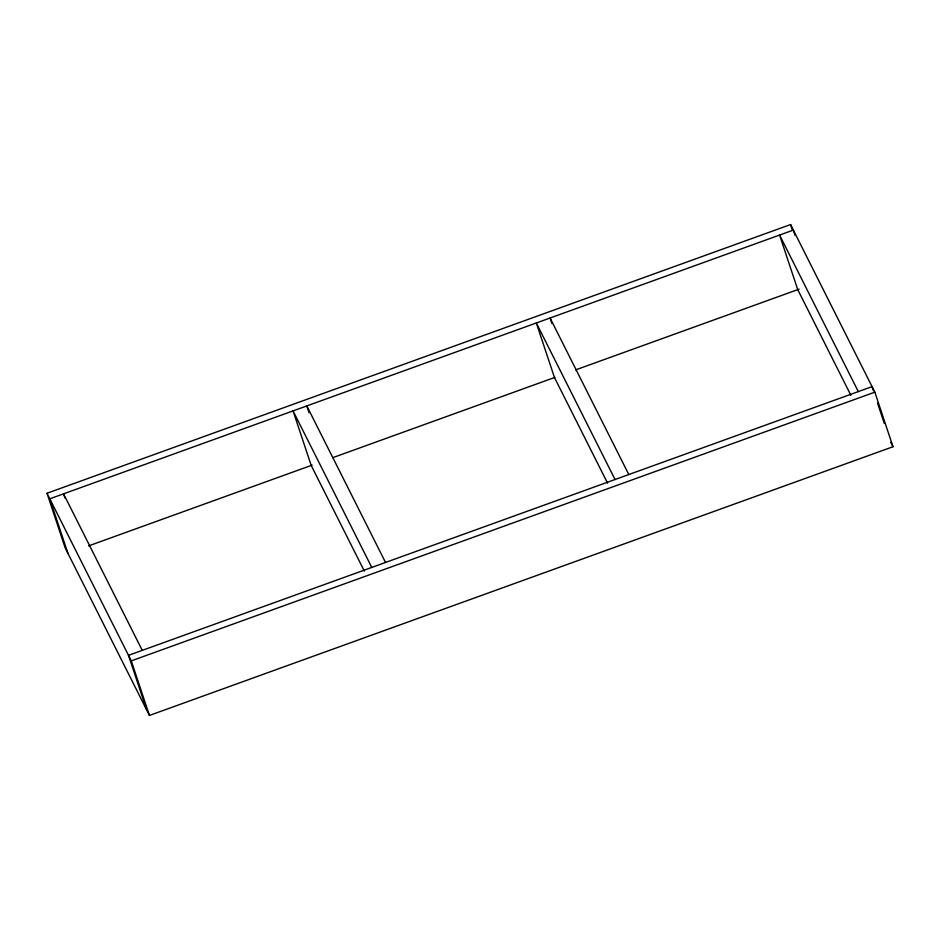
<?xml version="1.0" encoding="UTF-8"?>
<svg xmlns="http://www.w3.org/2000/svg" width="940" height="940" viewBox="0 0 940 940"><rect width="100%" height="100%" fill="white"/><g stroke="black" fill="none" stroke-linecap="round" stroke-linejoin="round"><path stroke-width="1.41" d="M47 493.265L790.564 224.554L874.846 392.168L893 446.735L149.437 715.446L65.154 547.832L47 493.265L131.283 660.879L149.437 715.446M88.63 545.893L312.115 465.124M332.807 457.651L554.905 377.387M575.597 369.902L799.082 289.144M131.283 660.879L874.846 392.168M890.768 442.305L893 446.735M858.302 391.604L779.589 235.059L797.743 289.626L850.876 395.294M628.801 474.547L550.076 318.002L551.898 323.454M615.042 479.518L536.317 322.972L554.471 377.539L607.604 483.207M385.529 562.461L306.804 405.916L309.072 412.742M371.77 567.431L293.057 410.886L311.199 465.453L364.344 571.12M142.257 650.374L63.544 493.829L64.907 497.93M873.425 390.723L872.062 386.634L128.498 655.345L146.652 709.911M877.514 403.002L884.317 423.458M795.158 235.541L793.348 230.089L49.785 498.811L67.939 553.366M790.564 224.554L792.373 230.006"/></g></svg>
